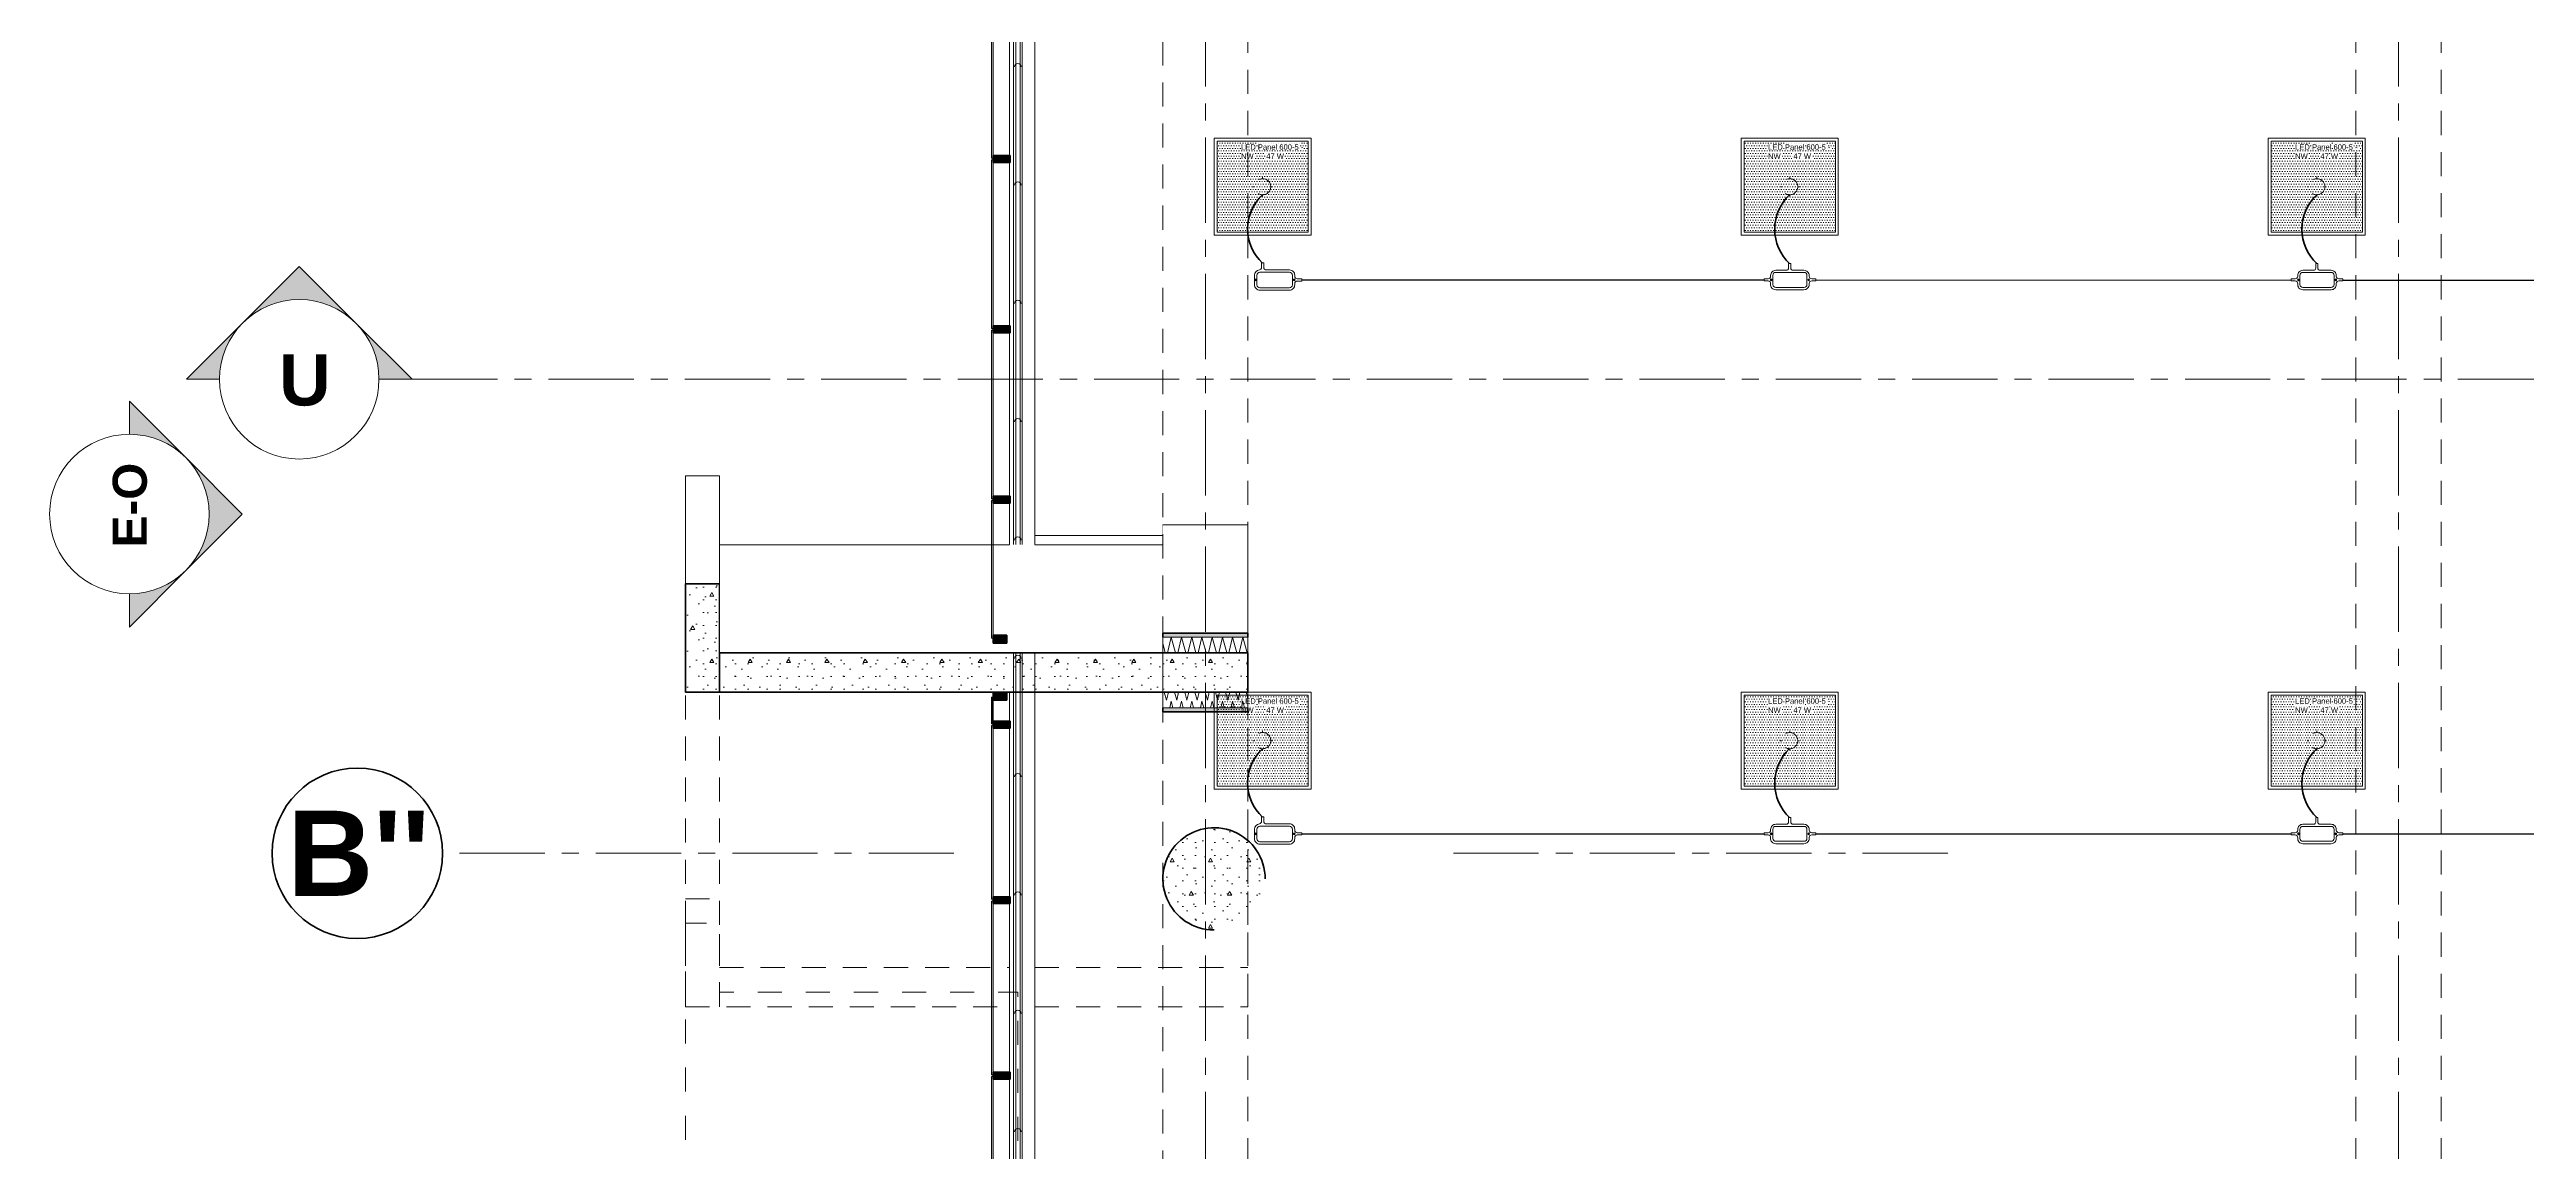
# Model space of a CAD drawing. Header units: inches. Extents: x -38 to 5698, y -33 to 92.
# Drawn here: x 280.04 to 294.57, y 19.15 to 25.62 of the extents above; entities that cross this region are included whole.
import ezdxf
from ezdxf.lldxf.tags import DXFTag

# ---------------------------------------------------------------- set-up
doc = ezdxf.new("R2010")
doc.units = ezdxf.units.IN
doc.header["$MEASUREMENT"] = 0
doc.set_wipeout_variables(frame=1)
for name, pattern in [('CONTINUA', [0]), ('DASHED', [0.75, 0.5, -0.25]), ('Hidden Line', [0.195611, 0.141111, -0.0545]), ('Línea Oculta', [0.195611, 0.141111, -0.0545]), ('Punto & Raya', [0.65, 0.5, -0.075, 0, -0.075]), ('Rayas', [0.282222, 0.141111, -0.141111]), ('Wipeout_Contour', [1, 0, -1])]:
    doc.linetypes.add(name, pattern=pattern)
for name, color, linetype in [('02 _ ARQ _ ALB _ Ejes Generales', 7, 'Continuous'), ('02 _ ARQ _ ZON _ Espacio.3D', 7, 'Continuous'), ('08 _ STR _ EXT _ 06 Columnas', 7, 'Continuous'), ('08 _ STR _ EXT _ 07 Losa Aligerada', 7, 'Continuous'), ('08 _ STR _ EXT _ 08 Placas Inclinadas', 7, 'Continuous'), ('08 _ STR _ EXT _ 09 Vigas', 7, 'Continuous'), ('Acabado - Muros', 7, 'Continuous'), ('Estructura - 04 MURO', 7, 'Continuous'), ('Interior - Escaleras & Barandillas', 7, 'Continuous'), ('Marcador - Alzados', 7, 'Continuous'), ('Marcador - Secciones', 251, 'Continuous')]:
    doc.layers.add(name, color=color, linetype=linetype)
for name, color, linetype, lineweight in [('ALUMBRADO_CONDUIT', 30, 'CONDUIT1', 30), ('Bancas', 1, 'Continuous', 13), ('CABLEADO EXT.', 3, 'PVCSUBT', 30), ('Luminarias', 5, 'Continuous', 20), ('Simb_Alumbrado', 140, 'CONTINUA', 30)]:
    doc.layers.add(name, color=color, linetype=linetype, lineweight=lineweight)
doc.styles.add('Estilo_Generado_1', font='swisseb.ttf')
doc.styles.add('{18b73a54-fa43-428c-adcb-c1c7bbdf2c84}', font='Simplex.shx')
tags = doc.linetypes.add('CONDUIT', pattern='A,1.5,-0.210535,["con",{18b73a54-fa43-428c-adcb-c1c7bbdf2c84},S=0.2,R=0,X=0,Y=-0.065594],-0.702384', length=2.412919).pattern_tags.tags
tags[6] = DXFTag(74, 10)
tags = doc.linetypes.add('CONDUIT1', pattern='A,1,-0.19772,["con",{18b73a54-fa43-428c-adcb-c1c7bbdf2c84},S=0.2,R=0,X=0,Y=-0.065594],-0.593642', length=1.791362).pattern_tags.tags
tags[6] = DXFTag(74, 10)
tags = doc.linetypes.add('PVCSUBT', pattern='A,0.6,-0.3,0.6,-0.075691,["PVC",Standard,S=0.2,R=0,X=0,Y=-0.093724],-0.621005', length=2.196696).pattern_tags.tags
tags[10] = DXFTag(74, 10)
pattern_1 = [(0, (277.50004, 6e-09), (0, 0.3897114), [0.024375, -0.200625]), (0, (277.61254, 0.19486), (0, 0.3897114), [0.024375, -0.200625]), (60, (277.50004, 6e-09), (-0.3375, 0.194856), [0.024375, -0.200625]), (60, (277.72504, 6e-09), (-0.3375, 0.194856), [0.024375, -0.200625]), (120, (277.5244, 6e-09), (0.3375, 0.194856), [0.024375, -0.200625]), (120, (277.7494, 6e-09), (0.3375, 0.194856), [0.024375, -0.200625]), (0, (277.50004, 0.0375), (0, 0.075), [0, -0.075, 0, -0.1125]), (45, (277.53754, 0.0375), (-0.053033, 0.053033), [0, -0.05625, 0, -0.09375])]

# ---------------------------------------------------------------- blocks, each defined once
blk = doc.blocks.new('*X304', base_point=(2412.177, 0))
at = {"layer": 'Estructura - 04 MURO', "color": 9, "linetype": 'Continuous', "lineweight": 5}
for p, q in [((2421.256, 21.845), (2421.269, 21.798)), ((2421.269, 21.798), (2421.28, 21.845)), ((2421.316, 21.845), (2421.329, 21.798)), ((2421.329, 21.798), (2421.34, 21.845)), ((2421.376, 21.845), (2421.389, 21.798)), ((2421.389, 21.798), (2421.4, 21.845)), ((2421.436, 21.845), (2421.449, 21.798)), ((2421.449, 21.798), (2421.46, 21.845)), ((2421.496, 21.845), (2421.509, 21.798)), ((2421.509, 21.798), (2421.52, 21.845)), ((2421.556, 21.845), (2421.569, 21.798)), ((2421.569, 21.798), (2421.58, 21.845)), ((2421.616, 21.845), (2421.629, 21.798)), ((2421.629, 21.798), (2421.64, 21.845)), ((2421.676, 21.845), (2421.689, 21.798)), ((2421.689, 21.798), (2421.7, 21.845)), ((2421.736, 21.845), (2421.747, 21.806)), ((2421.247, 21.755), (2421.247, 21.753)), ((2421.288, 21.753), (2421.297, 21.792)), ((2421.297, 21.792), (2421.307, 21.753)), ((2421.348, 21.753), (2421.357, 21.792)), ((2421.357, 21.792), (2421.367, 21.753)), ((2421.408, 21.753), (2421.417, 21.792)), ((2421.417, 21.792), (2421.427, 21.753)), ((2421.468, 21.753), (2421.477, 21.792)), ((2421.477, 21.792), (2421.487, 21.753)), ((2421.528, 21.753), (2421.537, 21.792)), ((2421.537, 21.792), (2421.547, 21.753)), ((2421.588, 21.753), (2421.597, 21.792)), ((2421.597, 21.792), (2421.607, 21.753)), ((2421.648, 21.753), (2421.657, 21.792)), ((2421.657, 21.792), (2421.667, 21.753)), ((2421.708, 21.753), (2421.717, 21.792)), ((2421.717, 21.792), (2421.727, 21.753))]:
    blk.add_line(p, q, dxfattribs=at)
blk = doc.blocks.new('*X349', base_point=(2412.177, 0))
at = {"layer": 'Estructura - 04 MURO', "color": 9, "linetype": 'Continuous', "lineweight": 5}
for p, q in [((2421.247, 22.133), (2421.262, 22.076)), ((2421.275, 22.076), (2421.297, 22.169)), ((2421.297, 22.169), (2421.322, 22.076)), ((2421.335, 22.076), (2421.357, 22.169)), ((2421.357, 22.169), (2421.382, 22.076)), ((2421.395, 22.076), (2421.417, 22.169)), ((2421.417, 22.169), (2421.442, 22.076)), ((2421.455, 22.076), (2421.477, 22.169)), ((2421.477, 22.169), (2421.502, 22.076)), ((2421.515, 22.076), (2421.537, 22.169)), ((2421.537, 22.169), (2421.562, 22.076)), ((2421.575, 22.076), (2421.597, 22.169)), ((2421.597, 22.169), (2421.622, 22.076)), ((2421.635, 22.076), (2421.657, 22.169)), ((2421.657, 22.169), (2421.682, 22.076)), ((2421.695, 22.076), (2421.717, 22.169)), ((2421.717, 22.169), (2421.742, 22.076))]:
    blk.add_line(p, q, dxfattribs=at)
blk = doc.blocks.new('*U270')
at = {"layer": 'Luminarias', "linetype": 'DASHED', "lineweight": 0, "ltscale": 0.05}
blk.add_lwpolyline([(0, -0.005), (0, 0.005)], dxfattribs=at)
blk = doc.blocks.new('*U271')
at = {"color": 0, "linetype": 'ByBlock', "lineweight": -2, "transparency": 16777216}
for p, rotation in [((-0.05, 0), 90), ((0, -0.05), 180), ((0.05, 0), 269.9999999999999)]:
    blk.add_blockref('*U270', p, dxfattribs=dict(at, rotation=rotation))
blk.add_blockref('*U270', (0, 0.05), dxfattribs=at)
blk = doc.blocks.new('PANEL LED 50W')
at = {"layer": 'Luminarias'}
h = blk.add_hatch(dxfattribs=at)
h.set_pattern_fill('DOTS', color=4, scale=0.009097)
h.set_pattern_definition([(0, (0, -2e-14), (0.0072206, 0.01444116), [0, -0.01444116])])
h.paths.add_polyline_path([(-0.257, -0.257), (0.257, -0.257), (0.257, 0.257), (-0.257, 0.257)])
h.paths.add_polyline_path([(-0.13, 0.097), (0.185, 0.097), (0.185, 0.247), (-0.13, 0.247)], flags=24)
at = {"layer": 'Luminarias', "color": 4, "lineweight": 0}
for points in [[(-0.273, 0.273), (0.273, 0.273), (0.273, -0.273), (-0.273, -0.273)], [(-0.257, -0.257), (0.257, -0.257), (0.257, 0.257), (-0.257, 0.257)]]:
    blk.add_lwpolyline(points, close=True, dxfattribs=at)
at = {"layer": 'Luminarias', "color": 4, "linetype": 'DASHED', "lineweight": 0, "ltscale": 0.01}
blk.add_circle((0, 0), 0.0455, dxfattribs=at)
at = {"color": 4}
blk.add_blockref('*U271', (0, 0), dxfattribs=at)
at = {"layer": 'Luminarias', "color": 4, "insert": (-0.122, 0.239), "char_height": 0.03093, "width": 0.38285, "attachment_point": 1}
blk.add_mtext('{\\Ftxt|c0;LED Panel 600-5 - NW      47 W}', dxfattribs=at)
blk = doc.blocks.new('lumin 47')
at = {"layer": 'ALUMBRADO_CONDUIT', "xscale": 1.041283452965173, "yscale": 1.041283452965173, "zscale": 1.041283452965173}
blk.add_blockref('PANEL LED 50W', (-76.251, 24.243), dxfattribs=at)
blk = doc.blocks.new('oval t')
at = {"layer": 'Simb_Alumbrado', "lineweight": 13}
blk.add_lwpolyline([(0.014, 0.01, -0.414214), (0.004, 0.02), (0.004, 0.042), (-0.006, 0.042), (-0.006, 0.02, -0.414214), (-0.016, 0.01), (-0.066, 0.01, 0.414214), (-0.09, -0.014), (-0.09, -0.018, -0.414214), (-0.102, -0.03), (-0.121, -0.03), (-0.121, -0.04), (-0.102, -0.04, -0.451917), (-0.09, -0.054, 0.451917), (-0.066, -0.081), (0.066, -0.081, 0.414214), (0.09, -0.057), (0.09, -0.051, -0.398753), (0.102, -0.04), (0.121, -0.04), (0.121, -0.03), (0.102, -0.03, -0.368669), (0.09, -0.018), (0.09, -0.014, 0.414214), (0.066, 0.01), (0.014, 0.01)], format="xyb", dxfattribs=at)
blk.add_lwpolyline([(-0.066, 0), (0.066, 0, -0.414214), (0.08, -0.014), (0.08, -0.057, -0.414214), (0.066, -0.07), (-0.066, -0.07, -0.414214), (-0.08, -0.057), (-0.08, -0.014, -0.414214)], format="xyb", close=True, dxfattribs=at)
for points in [[(-0.091, -0.035), (-0.083, -0.035)], [(-0.087, -0.031), (-0.087, -0.039)], [(0.084, -0.035), (0.092, -0.035)], [(0.088, -0.031), (0.088, -0.039)]]:
    blk.add_lwpolyline(points, dxfattribs=at)
for centre in [(-0.087, -0.035), (0.088, -0.035)]:
    blk.add_circle(centre, 0.00419, dxfattribs=at)
blk = doc.blocks.new('CAJA OVAL TIPO L')
at = {"layer": 'Simb_Alumbrado', "lineweight": 13}
blk.add_lwpolyline([(-0.049, -0.079), (-0.049, -0.034, -0.380413), (-0.026, -0.009), (-0.026, -0.009, 0.341426), (-0.016, 0.003), (-0.016, 0.024), (-0.006, 0.024), (-0.006, 0.003, 0.414214), (0.006, -0.009), (0.114, -0.009, -0.414214), (0.139, -0.034), (0.139, -0.038, 0.414214), (0.151, -0.051), (0.172, -0.051), (0.172, -0.061), (0.151, -0.061, 0.414214), (0.139, -0.073), (0.139, -0.079, -0.414214), (0.114, -0.104), (-0.024, -0.104, -0.414214), (-0.049, -0.079, 0.414214)], format="xyb", dxfattribs=at)
for points in [[(-0.048, -0.056), (-0.04, -0.056)], [(-0.044, -0.051), (-0.044, -0.06)], [(0.132, -0.056), (0.141, -0.056)], [(0.137, -0.051), (0.137, -0.06)]]:
    blk.add_lwpolyline(points, dxfattribs=at)
blk.add_lwpolyline([(-0.024, -0.02), (0.114, -0.02, -0.414214), (0.128, -0.034), (0.128, -0.079, -0.414214), (0.114, -0.093), (-0.024, -0.093, -0.414214), (-0.038, -0.079), (-0.038, -0.034, -0.414214)], format="xyb", close=True, dxfattribs=at)
for centre in [(-0.044, -0.056), (0.137, -0.056)]:
    blk.add_circle(centre, 0.00438, dxfattribs=at)

msp = doc.modelspace()

# ---------------------------------------------------------------- hatches: boundary and pattern name
at = {"layer": '08 _ STR _ EXT _ 06 Columnas', "linetype": 'Continuous', "lineweight": 9}
h = msp.add_hatch(dxfattribs=at)
h.set_pattern_fill('HORMIGÓN_EN_MASA_0002', style=0, pattern_type=2)
h.set_pattern_definition(pattern_1)
h.paths.add_polyline_path([(286.571, 20.75, 0.414214), (286.871, 20.45, 0.414214), (287.171, 20.75, 0.414214), (286.871, 21.05, 0.414214)])
at = {"layer": 'Acabado - Muros', "linetype": 'Continuous', "lineweight": 9}
for points in [[(285.565, 25.97), (285.565, 24.98), (285.575, 24.98), (285.575, 25.97)], [(285.565, 24.97), (285.565, 23.98), (285.575, 23.98), (285.575, 24.97)], [(285.565, 23.97), (285.565, 22.98), (285.575, 22.98), (285.575, 23.97)], [(285.565, 21.817), (285.565, 21.66), (285.575, 21.66), (285.575, 21.817)], [(285.565, 21.65), (285.565, 20.63), (285.575, 20.63), (285.575, 21.65)], [(285.565, 20.62), (285.565, 19.6), (285.575, 19.6), (285.575, 20.62)], [(285.565, 19.59), (285.565, 18.57), (285.575, 18.57), (285.575, 19.59)]]:
    msp.add_hatch(color=250, dxfattribs=at).paths.add_polyline_path(points)
at = {"layer": 'Acabado - Muros', "linetype": 'Continuous', "lineweight": 0}
msp.add_hatch(color=254, dxfattribs=at).paths.add_polyline_path([(285.675, 19.615), (285.575, 19.615), (285.575, 19.575), (285.675, 19.575)])
at = {"layer": 'Estructura - 04 MURO', "linetype": 'Continuous', "lineweight": 9}
msp.add_hatch(color=252, dxfattribs=at).paths.add_polyline_path([(286.57, 21.73), (287.07, 21.73), (287.07, 21.753), (286.57, 21.753)])
at = {"layer": 'Marcador - Alzados', "linetype": 'Continuous', "lineweight": 13}
for points in [[(280.508, 23.553), (280.508, 23.359, -0.198912), (280.839, 23.222)], [(280.839, 23.222, -0.414214), (280.839, 22.559), (281.17, 22.891)], [(280.508, 22.228), (280.839, 22.559, -0.198912), (280.508, 22.422)]]:
    msp.add_hatch(color=7, dxfattribs=at).paths.add_polyline_path(points)
at = {"layer": 'Marcador - Secciones', "linetype": 'Continuous', "lineweight": 13}
for points in [[(281.173, 24.013, -0.414214), (281.835, 24.013), (281.504, 24.344)], [(280.842, 23.682), (281.036, 23.682, -0.198912), (281.173, 24.013)], [(282.167, 23.682), (281.835, 24.013, -0.198912), (281.973, 23.682)]]:
    msp.add_hatch(color=7, dxfattribs=at).paths.add_polyline_path(points)

# ---------------------------------------------------------------- linework, layer by layer
at = {"layer": '02 _ ARQ _ ALB _ Ejes Generales', "color": 251, "linetype": 'Punto & Raya', "lineweight": 13}
for p, q in [((293.82, 45.9), (293.82, 2.05)), ((285.345, 20.9), (282.345, 20.9)), ((288.275, 20.9), (291.275, 20.9))]:
    msp.add_line(p, q, dxfattribs=at)
at = {"layer": '02 _ ARQ _ ALB _ Ejes Generales', "color": 7, "linetype": 'Continuous', "lineweight": 60}
msp.add_circle((281.845, 20.9), 0.5, dxfattribs=at)
at = {"layer": '02 _ ARQ _ ZON _ Espacio.3D', "color": 254, "linetype": 'Continuous', "lineweight": 0, "flags": 128}
msp.add_lwpolyline([(285.82, 11.584, 1.006545), (290.953, 6.45), (297.395, 6.45), (297.396, 7.7), (297.626, 7.7), (297.626, 6.451), (302.419, 6.45), (302.42, 7.7), (302.995, 7.7), (302.995, 17.35), (301.67, 17.35), (301.67, 16.9), (301.07, 16.9), (301.07, 16.3), (300.57, 16.3), (300.57, 17.35), (297.52, 17.35), (297.52, 26.596), (285.82, 26.596), (285.82, 22.766), (287.07, 22.766), (287.07, 22.498), (285.82, 22.498)], format="xyb", close=True, dxfattribs=at)
at = {"layer": '08 _ STR _ EXT _ 06 Columnas', "color": 7, "linetype": 'Continuous', "lineweight": 80, "flags": 128}
msp.add_lwpolyline([(287.171, 20.75, 2.414214), (286.871, 20.45)], format="xyb", dxfattribs=at)
at = {"layer": '08 _ STR _ EXT _ 08 Placas Inclinadas', "color": 251, "linetype": 'Línea Oculta', "lineweight": 13}
msp.add_line((283.77, 20.633), (283.97, 20.633), dxfattribs=at)
at = {"layer": '08 _ STR _ EXT _ 08 Placas Inclinadas', "color": 251, "linetype": 'Línea Oculta', "lineweight": 13, "flags": 128}
for points in [[(283.77, 19.998), (283.77, 21.845)], [(283.97, 19.998), (283.97, 21.845)]]:
    msp.add_lwpolyline(points, dxfattribs=at)
at = {"layer": '08 _ STR _ EXT _ 09 Vigas', "color": 251, "linetype": 'Hidden Line', "lineweight": 13}
for p, q in [((293.57, 17.4), (293.57, 29.7)), ((294.07, 17.4), (294.07, 29.7))]:
    msp.add_line(p, q, dxfattribs=at)
at = {"layer": 'Acabado - Muros', "color": 7, "linetype": 'Continuous', "lineweight": 60}
for p, q in [((285.575, 24.995), (285.575, 24.955)), ((285.575, 23.995), (285.575, 23.955)), ((285.575, 22.995), (285.575, 22.955)), ((285.575, 21.845), (285.575, 21.799)), ((285.575, 21.675), (285.575, 21.635)), ((285.575, 20.645), (285.575, 20.605)), ((285.575, 19.615), (285.575, 19.575)), ((285.675, 19.615), (285.575, 19.615)), ((285.675, 19.575), (285.575, 19.575)), ((285.675, 19.615), (285.675, 19.575))]:
    msp.add_line(p, q, dxfattribs=at)
at = {"layer": 'Acabado - Muros', "color": 7, "linetype": 'Continuous', "lineweight": 13, "flags": 128}
for points in [[(285.565, 25.97), (285.575, 25.97), (285.575, 24.98), (285.565, 24.98)], [(285.565, 24.97), (285.575, 24.97), (285.575, 23.98), (285.565, 23.98)], [(285.565, 23.97), (285.575, 23.97), (285.575, 22.98), (285.565, 22.98)], [(285.565, 21.817), (285.575, 21.817), (285.575, 21.66), (285.565, 21.66)], [(285.565, 21.65), (285.575, 21.65), (285.575, 20.63), (285.565, 20.63)], [(285.565, 20.62), (285.575, 20.62), (285.575, 19.6), (285.565, 19.6)], [(285.565, 19.59), (285.575, 19.59), (285.575, 18.57), (285.565, 18.57)]]:
    msp.add_lwpolyline(points, close=True, dxfattribs=at)
at = {"layer": 'ALUMBRADO_CONDUIT', "color": 30, "lineweight": 30, "ltscale": 0.4, "true_color": 0xf26722}
for p, q in [((287.385, 24.265), (290.097, 24.265)), ((290.401, 24.264), (293.189, 24.265)), ((293.494, 24.264), (296.282, 24.265)), ((287.385, 21.014), (290.097, 21.014)), ((290.401, 21.014), (293.189, 21.014)), ((293.494, 21.014), (296.282, 21.014))]:
    msp.add_line(p, q, dxfattribs=at)
at = {"layer": 'CABLEADO EXT.', "color": 3, "lineweight": 80}
for centre, radius, start, end in [((287.341, 24.564), 0.273, 132.8, 227.2), ((290.437, 24.563), 0.277, 133.1507, 226.8493), ((293.53, 24.563), 0.277, 133.1507, 226.8493), ((287.341, 21.313), 0.273, 132.8, 227.2), ((290.437, 21.312), 0.277, 133.1507, 226.8493), ((293.53, 21.312), 0.277, 133.1507, 226.8493)]:
    msp.add_arc(centre, radius, start, end, dxfattribs=at)
at = {"layer": 'Estructura - 04 MURO', "color": 143, "linetype": 'Continuous', "lineweight": 5}
msp.add_line((286.57, 21.753), (287.07, 21.753), dxfattribs=at)
at = {"layer": 'Estructura - 04 MURO', "color": 7, "linetype": 'Continuous', "lineweight": 40, "flags": 128}
for points in [[(286.57, 21.73), (286.57, 21.753)], [(286.57, 21.73), (287.07, 21.73)], [(287.07, 21.73), (287.07, 21.753)]]:
    msp.add_lwpolyline(points, dxfattribs=at)
at = {"layer": 'Estructura - 04 MURO', "color": 7, "linetype": 'Continuous', "lineweight": 13, "flags": 128}
msp.add_lwpolyline([(285.82, 11.584), (285.82, 19.998)], dxfattribs=at)
at = {"layer": 'Interior - Escaleras & Barandillas', "color": 161, "linetype": 'Continuous', "lineweight": 13, "flags": 128}
for points in [[(285.739, 22.043, 1), (285.701, 22.043, 1)], [(285.739, 19.265, 1), (285.701, 19.265, 1)]]:
    msp.add_lwpolyline(points, format="xyb", dxfattribs=at)
at = {"layer": 'Marcador - Alzados', "color": 7, "linetype": 'Continuous', "lineweight": 13, "flags": 128}
for points in [[(280.839, 23.222), (280.508, 23.553), (280.508, 23.359, -0.198912)], [(280.839, 22.559), (280.508, 22.228), (280.508, 22.422, 0.198912)]]:
    msp.add_lwpolyline(points, format="xyb", dxfattribs=at)
msp.add_lwpolyline([(280.839, 22.559), (281.17, 22.891), (280.839, 23.222)], dxfattribs=at)
at = {"layer": 'Marcador - Alzados', "color": 7, "linetype": 'Continuous', "lineweight": 13}
msp.add_circle((280.508, 22.891), 0.468, dxfattribs=at)
at = {"layer": 'Marcador - Secciones', "color": 7, "linetype": 'Continuous', "lineweight": 13, "flags": 128}
msp.add_lwpolyline([(281.835, 24.013), (281.504, 24.344), (281.173, 24.013)], dxfattribs=at)
for points in [[(281.173, 24.013), (280.842, 23.682), (281.036, 23.682, -0.198912)], [(281.835, 24.013), (282.167, 23.682), (281.973, 23.682, 0.198912)]]:
    msp.add_lwpolyline(points, format="xyb", dxfattribs=at)
at = {"layer": 'Marcador - Secciones', "color": 7, "linetype": 'Continuous', "lineweight": 13}
msp.add_circle((281.504, 23.682), 0.468, dxfattribs=at)

# ---------------------------------------------------------------- block references
for p in [(363.407, 0.569), (366.499, 0.569), (369.591, 0.569), (366.499, -2.682), (369.591, -2.682)]:
    msp.add_blockref('lumin 47', p)
at = {"layer": 'ALUMBRADO_CONDUIT', "linetype": 'CONDUIT', "lineweight": 30, "xscale": 1.253906979044094, "yscale": 1.253906979044094, "zscale": 1.253906979044094}
for p in [(287.17, 24.335), (287.17, 21.084)]:
    msp.add_blockref('CAJA OVAL TIPO L', p, dxfattribs=at)
at = {"layer": 'Bancas', "color": 252, "true_color": 0x939598, "xscale": 1.253906979044094, "yscale": 1.253906979044094, "zscale": 1.253906979044094}
for p in [(290.249, 24.309), (293.341, 24.309), (290.249, 21.058), (293.341, 21.058)]:
    msp.add_blockref('oval t', p, dxfattribs=at)

# ---------------------------------------------------------------- texts
at = {"layer": '02 _ ARQ _ ALB _ Ejes Generales', "color": 7, "lineweight": 30, "insert": (281.434, 21.15), "char_height": 0.5, "attachment_point": 1, "style": 'Estilo_Generado_1'}
msp.add_mtext("\\A1;{\\pql;\\pt0;\\fSwis721 Ex BT|b1|i0|c0|p34;B''}", dxfattribs=at)
at = {"layer": 'Marcador - Alzados', "color": 5, "lineweight": 35, "insert": (280.613, 23.192), "char_height": 0.2, "attachment_point": 9, "rotation": 90, "style": 'Estilo_Generado_1'}
msp.add_mtext('\\A1;{\\pqr;\\pt0;\\fSwis721 Ex BT|b1|i0|c0|p34;E-O}', dxfattribs=at)
at = {"layer": 'Marcador - Secciones', "color": 5, "lineweight": 25, "insert": (281.689, 23.524), "char_height": 0.3, "attachment_point": 9, "style": 'Estilo_Generado_1'}
msp.add_mtext('\\A1;{\\pqr;\\pt0;\\fSwis721 Ex BT|b1|i0|c0|p34;U}', dxfattribs=at)

# ---------------------------------------------------------------- wipeouts: each hides what was drawn before it
at = {"color": 254, "linetype": 'Wipeout_Contour', "lineweight": 0, "ltscale": 9674.619041}
msp.add_wipeout([(283.97, 23.116), (283.77, 23.116), (283.77, 22.481), (283.97, 22.481)], dxfattribs=at).dxf.layer = '08 _ STR _ EXT _ 08 Placas Inclinadas'

# ---------------------------------------------------------------- next in the draw order: hatches: boundary and pattern name
at = {"layer": '08 _ STR _ EXT _ 08 Placas Inclinadas', "linetype": 'Continuous', "lineweight": 9}
h = msp.add_hatch(dxfattribs=at)
h.set_pattern_fill('HORMIGÓN_EN_MASA_0002', style=0, pattern_type=2)
h.set_pattern_definition(pattern_1)
h.paths.add_polyline_path([(283.77, 21.845), (283.97, 21.845), (283.97, 22.481), (283.77, 22.481)])

# ---------------------------------------------------------------- next in the draw order: linework, layer by layer
at = {"layer": '08 _ STR _ EXT _ 08 Placas Inclinadas', "color": 7, "linetype": 'Continuous', "lineweight": 80}
msp.add_line((283.97, 22.481), (283.77, 22.481), dxfattribs=at)
at = {"layer": '08 _ STR _ EXT _ 08 Placas Inclinadas', "color": 7, "linetype": 'Continuous', "lineweight": 13, "flags": 128}
for points in [[(283.97, 23.116), (283.77, 23.116)], [(283.77, 22.481), (283.77, 23.116)]]:
    msp.add_lwpolyline(points, dxfattribs=at)
at = {"layer": '08 _ STR _ EXT _ 08 Placas Inclinadas', "color": 7, "linetype": 'Continuous', "lineweight": 80, "flags": 128}
for points in [[(283.77, 21.845), (283.77, 22.481)], [(283.97, 21.845), (283.97, 22.481)]]:
    msp.add_lwpolyline(points, dxfattribs=at)

# ---------------------------------------------------------------- next in the draw order: wipeouts: each hides what was drawn before it
at = {"color": 254, "linetype": 'Wipeout_Contour', "lineweight": 0, "ltscale": 9682.371993}
msp.add_wipeout([(285.67, 33.75), (285.67, 22.711), (285.82, 22.711), (285.82, 33.75)], dxfattribs=at).dxf.layer = 'Estructura - 04 MURO'
at = {"color": 254, "linetype": 'Wipeout_Contour', "lineweight": 0, "ltscale": 9686.394179}
msp.add_wipeout([(287.07, 22.481), (286.57, 22.481), (286.57, 21.845), (287.07, 21.845)], dxfattribs=at).dxf.layer = 'Estructura - 04 MURO'
at = {"color": 254, "linetype": 'Wipeout_Contour', "lineweight": 0, "ltscale": 9682.022661}
msp.add_wipeout([(285.82, 20.229), (285.67, 20.229), (285.67, 19.998), (285.82, 19.998)], dxfattribs=at).dxf.layer = 'Estructura - 04 MURO'

# ---------------------------------------------------------------- next in the draw order: hatches: boundary and pattern name
at = {"layer": 'Acabado - Muros', "linetype": 'Continuous', "lineweight": 0}
for points in [[(285.675, 24.995), (285.575, 24.995), (285.575, 24.955), (285.675, 24.955)], [(285.675, 23.995), (285.575, 23.995), (285.575, 23.955), (285.675, 23.955)], [(285.675, 22.995), (285.575, 22.995), (285.575, 22.955), (285.675, 22.955)]]:
    msp.add_hatch(color=254, dxfattribs=at).paths.add_polyline_path(points)

# ---------------------------------------------------------------- next in the draw order: linework, layer by layer
at = {"layer": '08 _ STR _ EXT _ 08 Placas Inclinadas', "color": 251, "linetype": 'Línea Oculta', "lineweight": 13, "flags": 128}
for points in [[(287.07, 19.998), (287.07, 21.845)], [(283.77, 19.998), (285.67, 19.998)], [(285.82, 19.998), (287.07, 19.998)]]:
    msp.add_lwpolyline(points, dxfattribs=at)
at = {"layer": 'Acabado - Muros', "color": 7, "linetype": 'Continuous', "lineweight": 60}
for p, q in [((285.675, 24.995), (285.575, 24.995)), ((285.675, 24.995), (285.675, 24.955)), ((285.675, 24.955), (285.575, 24.955)), ((285.675, 23.995), (285.575, 23.995)), ((285.675, 23.995), (285.675, 23.955)), ((285.675, 23.955), (285.575, 23.955)), ((285.675, 22.995), (285.575, 22.995)), ((285.675, 22.995), (285.675, 22.955)), ((285.675, 22.955), (285.575, 22.955))]:
    msp.add_line(p, q, dxfattribs=at)
at = {"layer": 'Estructura - 04 MURO', "color": 143, "linetype": 'Continuous', "lineweight": 5}
msp.add_line((287.07, 21.845), (286.57, 21.845), dxfattribs=at)
at = {"layer": 'Estructura - 04 MURO', "color": 7, "linetype": 'Continuous', "lineweight": 13, "flags": 128}
for points in [[(285.67, 33.9), (285.67, 22.711)], [(285.82, 22.711), (285.82, 33.75)], [(286.57, 21.845), (286.57, 22.827)], [(287.07, 22.481), (286.57, 22.481)], [(287.07, 21.845), (287.07, 22.481)], [(285.67, 19.998), (285.67, 11.646)]]:
    msp.add_lwpolyline(points, dxfattribs=at)
at = {"layer": 'Estructura - 04 MURO', "color": 143, "linetype": 'Continuous', "lineweight": 5, "flags": 128}
for points in [[(286.57, 21.753), (286.57, 21.845)], [(287.07, 21.753), (287.07, 21.845)]]:
    msp.add_lwpolyline(points, dxfattribs=at)
at = {"layer": 'Interior - Escaleras & Barandillas', "color": 161, "linetype": 'Continuous', "lineweight": 13, "flags": 128}
for points in [[(285.739, 25.516, 1), (285.701, 25.516, 1)], [(285.739, 24.821, 1), (285.701, 24.821, 1)], [(285.739, 24.127, 1), (285.701, 24.127, 1)], [(285.739, 23.432, 1), (285.701, 23.432, 1)], [(285.739, 22.738, 1), (285.701, 22.738, 1)], [(285.739, 19.96, 1), (285.701, 19.96, 1)]]:
    msp.add_lwpolyline(points, format="xyb", dxfattribs=at)
at = {"layer": 'Marcador - Secciones', "color": 251, "linetype": 'Punto & Raya', "lineweight": 13}
msp.add_line((282.167, 23.682), (306.453, 23.682), dxfattribs=at)

# ---------------------------------------------------------------- next in the draw order: block references
msp.add_blockref('lumin 47', (363.407, -2.682))
at = {"layer": 'Estructura - 04 MURO', "color": 7, "lineweight": 80}
msp.add_blockref('*X304', (277.5, 0), dxfattribs=at)

# ---------------------------------------------------------------- next in the draw order: wipeouts: each hides what was drawn before it
at = {"color": 254, "linetype": 'Wipeout_Contour', "lineweight": 0, "ltscale": 9682.054593}
msp.add_wipeout([(285.82, 21.845), (285.67, 21.845), (285.67, 20.229), (285.82, 20.229)], dxfattribs=at).dxf.layer = 'Estructura - 04 MURO'

# ---------------------------------------------------------------- next in the draw order: hatches: boundary and pattern name
at = {"layer": 'Acabado - Muros', "linetype": 'Continuous', "lineweight": 0}
for points in [[(285.655, 21.799), (285.655, 21.845), (285.575, 21.845), (285.575, 21.799)], [(285.675, 21.675), (285.575, 21.675), (285.575, 21.635), (285.675, 21.635)], [(285.675, 20.645), (285.575, 20.645), (285.575, 20.605), (285.675, 20.605)]]:
    msp.add_hatch(color=254, dxfattribs=at).paths.add_polyline_path(points)

# ---------------------------------------------------------------- next in the draw order: linework, layer by layer
at = {"layer": '08 _ STR _ EXT _ 07 Losa Aligerada', "color": 254, "linetype": 'Rayas', "lineweight": 18, "flags": 128}
msp.add_lwpolyline([(283.77, 20.489), (283.77, 4.4), (295.259, 4.4), (295.259, 4.6), (294.912, 4.6), (294.912, 6.35), (285.72, 6.35), (285.72, 20.085), (283.97, 20.085), (283.97, 20.489)], close=True, dxfattribs=at)
at = {"layer": '08 _ STR _ EXT _ 08 Placas Inclinadas', "color": 7, "linetype": 'Continuous', "lineweight": 80}
msp.add_line((283.77, 21.845), (287.07, 21.845), dxfattribs=at)
at = {"layer": '08 _ STR _ EXT _ 08 Placas Inclinadas', "color": 7, "linetype": 'Continuous', "lineweight": 13}
for p, q in [((285.67, 21.845), (285.67, 19.998)), ((285.82, 19.998), (285.82, 21.845))]:
    msp.add_line(p, q, dxfattribs=at)
at = {"layer": '08 _ STR _ EXT _ 08 Placas Inclinadas', "color": 251, "linetype": 'Línea Oculta', "lineweight": 13}
for p, q in [((283.97, 20.229), (285.67, 20.229)), ((285.82, 20.229), (287.07, 20.229))]:
    msp.add_line(p, q, dxfattribs=at)
at = {"layer": 'Acabado - Muros', "color": 7, "linetype": 'Continuous', "lineweight": 60}
for p, q in [((285.655, 21.845), (285.575, 21.845)), ((285.655, 21.799), (285.575, 21.799)), ((285.655, 21.845), (285.655, 21.799)), ((285.675, 21.675), (285.575, 21.675)), ((285.675, 21.675), (285.675, 21.635)), ((285.675, 21.635), (285.575, 21.635)), ((285.675, 20.645), (285.575, 20.645)), ((285.675, 20.645), (285.675, 20.605)), ((285.675, 20.605), (285.575, 20.605))]:
    msp.add_line(p, q, dxfattribs=at)
at = {"layer": 'Interior - Escaleras & Barandillas', "color": 161, "linetype": 'Continuous', "lineweight": 13}
for p, q in [((285.708, 33.862), (285.708, 11.631)), ((285.695, 33.787), (285.695, 11.65)), ((285.733, 11.62), (285.733, 33.837)), ((285.745, 11.65), (285.745, 33.787))]:
    msp.add_line(p, q, dxfattribs=at)
at = {"layer": 'Interior - Escaleras & Barandillas', "color": 161, "linetype": 'Continuous', "lineweight": 13, "flags": 128}
for points in [[(285.739, 21.349, 1), (285.701, 21.349, 1)], [(285.739, 20.654, 1), (285.701, 20.654, 1)]]:
    msp.add_lwpolyline(points, format="xyb", dxfattribs=at)

# ---------------------------------------------------------------- next in the draw order: wipeouts: each hides what was drawn before it
at = {"color": 254, "linetype": 'Wipeout_Contour', "lineweight": 0, "ltscale": 9681.203283}
msp.add_wipeout([(287.07, 22.711), (283.97, 22.711), (283.97, 22.076), (287.07, 22.076)], dxfattribs=at).dxf.layer = '08 _ STR _ EXT _ 08 Placas Inclinadas'

# ---------------------------------------------------------------- next in the draw order: hatches: boundary and pattern name
at = {"layer": '08 _ STR _ EXT _ 08 Placas Inclinadas', "linetype": 'Continuous', "lineweight": 9}
h = msp.add_hatch(dxfattribs=at)
h.set_pattern_fill('HORMIGÓN_EN_MASA_0002', style=0, pattern_type=2)
h.set_pattern_definition(pattern_1)
h.paths.add_polyline_path([(283.97, 21.845), (287.07, 21.845), (287.07, 22.076), (283.97, 22.076)])
at = {"layer": 'Acabado - Muros', "linetype": 'Continuous', "lineweight": 9}
msp.add_hatch(color=250, dxfattribs=at).paths.add_polyline_path([(285.565, 22.97), (285.565, 22.163), (285.575, 22.163), (285.575, 22.97)])
at = {"layer": 'Acabado - Muros', "linetype": 'Continuous', "lineweight": 0}
msp.add_hatch(color=254, dxfattribs=at).paths.add_polyline_path([(285.655, 22.18), (285.575, 22.18), (285.575, 22.134), (285.655, 22.134)])

# ---------------------------------------------------------------- next in the draw order: linework, layer by layer
at = {"layer": '08 _ STR _ EXT _ 08 Placas Inclinadas', "color": 7, "linetype": 'Continuous', "lineweight": 80}
msp.add_line((287.07, 22.076), (283.97, 22.076), dxfattribs=at)
at = {"layer": '08 _ STR _ EXT _ 08 Placas Inclinadas', "color": 7, "linetype": 'Continuous', "lineweight": 13, "flags": 128}
for points in [[(283.97, 22.076), (283.97, 23.116)], [(285.67, 22.711), (283.97, 22.711)], [(287.07, 22.711), (285.82, 22.711)], [(287.07, 22.076), (287.07, 22.711)]]:
    msp.add_lwpolyline(points, dxfattribs=at)
at = {"layer": '08 _ STR _ EXT _ 08 Placas Inclinadas', "color": 7, "linetype": 'Continuous', "lineweight": 80, "flags": 128}
msp.add_lwpolyline([(287.07, 21.845), (287.07, 22.076)], dxfattribs=at)
at = {"layer": 'Acabado - Muros', "color": 7, "linetype": 'Continuous', "lineweight": 60}
for p, q in [((285.655, 22.18), (285.575, 22.18)), ((285.575, 22.18), (285.575, 22.134)), ((285.655, 22.134), (285.575, 22.134)), ((285.655, 22.18), (285.655, 22.134))]:
    msp.add_line(p, q, dxfattribs=at)
at = {"layer": 'Acabado - Muros', "color": 7, "linetype": 'Continuous', "lineweight": 13, "flags": 128}
msp.add_lwpolyline([(285.565, 22.97), (285.575, 22.97), (285.575, 22.163), (285.565, 22.163)], close=True, dxfattribs=at)
at = {"layer": 'Estructura - 04 MURO', "color": 143, "linetype": 'Continuous', "lineweight": 5, "flags": 128}
msp.add_lwpolyline([(286.57, 22.076), (287.07, 22.076)], dxfattribs=at)

# ---------------------------------------------------------------- next in the draw order: wipeouts: each hides what was drawn before it
at = {"color": 254, "linetype": 'Wipeout_Contour', "lineweight": 0, "ltscale": 9686.406929}
msp.add_wipeout([(287.07, 22.827), (286.57, 22.827), (286.57, 22.192), (287.07, 22.192)], dxfattribs=at).dxf.layer = 'Estructura - 04 MURO'

# ---------------------------------------------------------------- next in the draw order: hatches: boundary and pattern name
at = {"layer": 'Estructura - 04 MURO', "linetype": 'Continuous', "lineweight": 9}
msp.add_hatch(color=252, dxfattribs=at).paths.add_polyline_path([(287.07, 22.192), (286.57, 22.192), (286.57, 22.169), (287.07, 22.169)])

# ---------------------------------------------------------------- next in the draw order: linework, layer by layer
at = {"layer": '02 _ ARQ _ ALB _ Ejes Generales', "color": 251, "linetype": 'Punto & Raya', "lineweight": 13}
msp.add_line((286.82, 45.9), (286.82, 2.05), dxfattribs=at)
at = {"layer": '08 _ STR _ EXT _ 09 Vigas', "color": 251, "linetype": 'Hidden Line', "lineweight": 13}
for p, q in [((286.57, 7.2), (286.57, 39.9)), ((287.07, 17.4), (287.07, 29.7))]:
    msp.add_line(p, q, dxfattribs=at)
at = {"layer": 'Estructura - 04 MURO', "color": 7, "linetype": 'Continuous', "lineweight": 40}
msp.add_line((287.07, 22.192), (286.57, 22.192), dxfattribs=at)
at = {"layer": 'Estructura - 04 MURO', "color": 143, "linetype": 'Continuous', "lineweight": 5}
msp.add_line((287.07, 22.169), (286.57, 22.169), dxfattribs=at)
at = {"layer": 'Estructura - 04 MURO', "color": 7, "linetype": 'Continuous', "lineweight": 13, "flags": 128}
for points in [[(287.07, 22.827), (286.57, 22.827)], [(287.07, 22.827), (287.07, 22.192)]]:
    msp.add_lwpolyline(points, dxfattribs=at)
at = {"layer": 'Estructura - 04 MURO', "color": 7, "linetype": 'Continuous', "lineweight": 40, "flags": 128}
for points in [[(286.57, 22.192), (286.57, 22.169)], [(287.07, 22.192), (287.07, 22.169)]]:
    msp.add_lwpolyline(points, dxfattribs=at)
at = {"layer": 'Estructura - 04 MURO', "color": 143, "linetype": 'Continuous', "lineweight": 5, "flags": 128}
for points in [[(286.57, 22.169), (286.57, 22.076)], [(287.07, 22.169), (287.07, 22.076)]]:
    msp.add_lwpolyline(points, dxfattribs=at)

# ---------------------------------------------------------------- next in the draw order: block references
at = {"layer": 'Estructura - 04 MURO', "color": 7, "lineweight": 80}
msp.add_blockref('*X349', (277.5, 0), dxfattribs=at)

doc.saveas('drawing.dxf')
